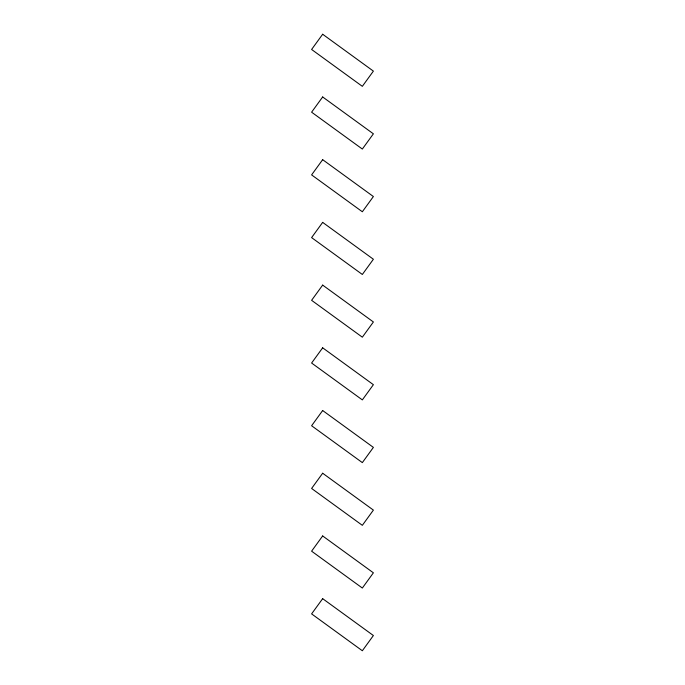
<?xml version="1.0" encoding="UTF-8"?>
<svg xmlns="http://www.w3.org/2000/svg" width="685" height="685" viewBox="0 0 685 685"><rect width="100%" height="100%" fill="white"/><g stroke="black" fill="none" stroke-linecap="round" stroke-linejoin="round"><path stroke-width="1.03" d="M322.661 34.25L311.606 49.474L362.339 86.336L373.393 71.112L322.661 34.25M322.661 96.962L311.606 112.186L362.339 149.047L373.393 133.823L322.661 96.962M322.661 159.673L311.606 174.898L362.339 211.759L373.393 196.535L322.661 159.673M322.661 222.385L311.606 237.609L362.339 274.471L373.393 259.247L322.661 222.385M322.661 285.106L311.606 300.321L362.339 337.183L373.393 321.967L322.661 285.106M322.661 347.817L311.606 363.033L362.339 399.894L373.393 384.679L322.661 347.817M322.661 410.529L311.606 425.753L362.339 462.615L373.393 447.391L322.661 410.529M322.661 473.241L311.606 488.465L362.339 525.327L373.393 510.102L322.661 473.241M322.661 535.953L311.606 551.177L362.339 588.038L373.393 572.814L322.661 535.953M322.661 598.664L311.606 613.888L362.339 650.75L373.393 635.526L322.661 598.664"/></g></svg>
